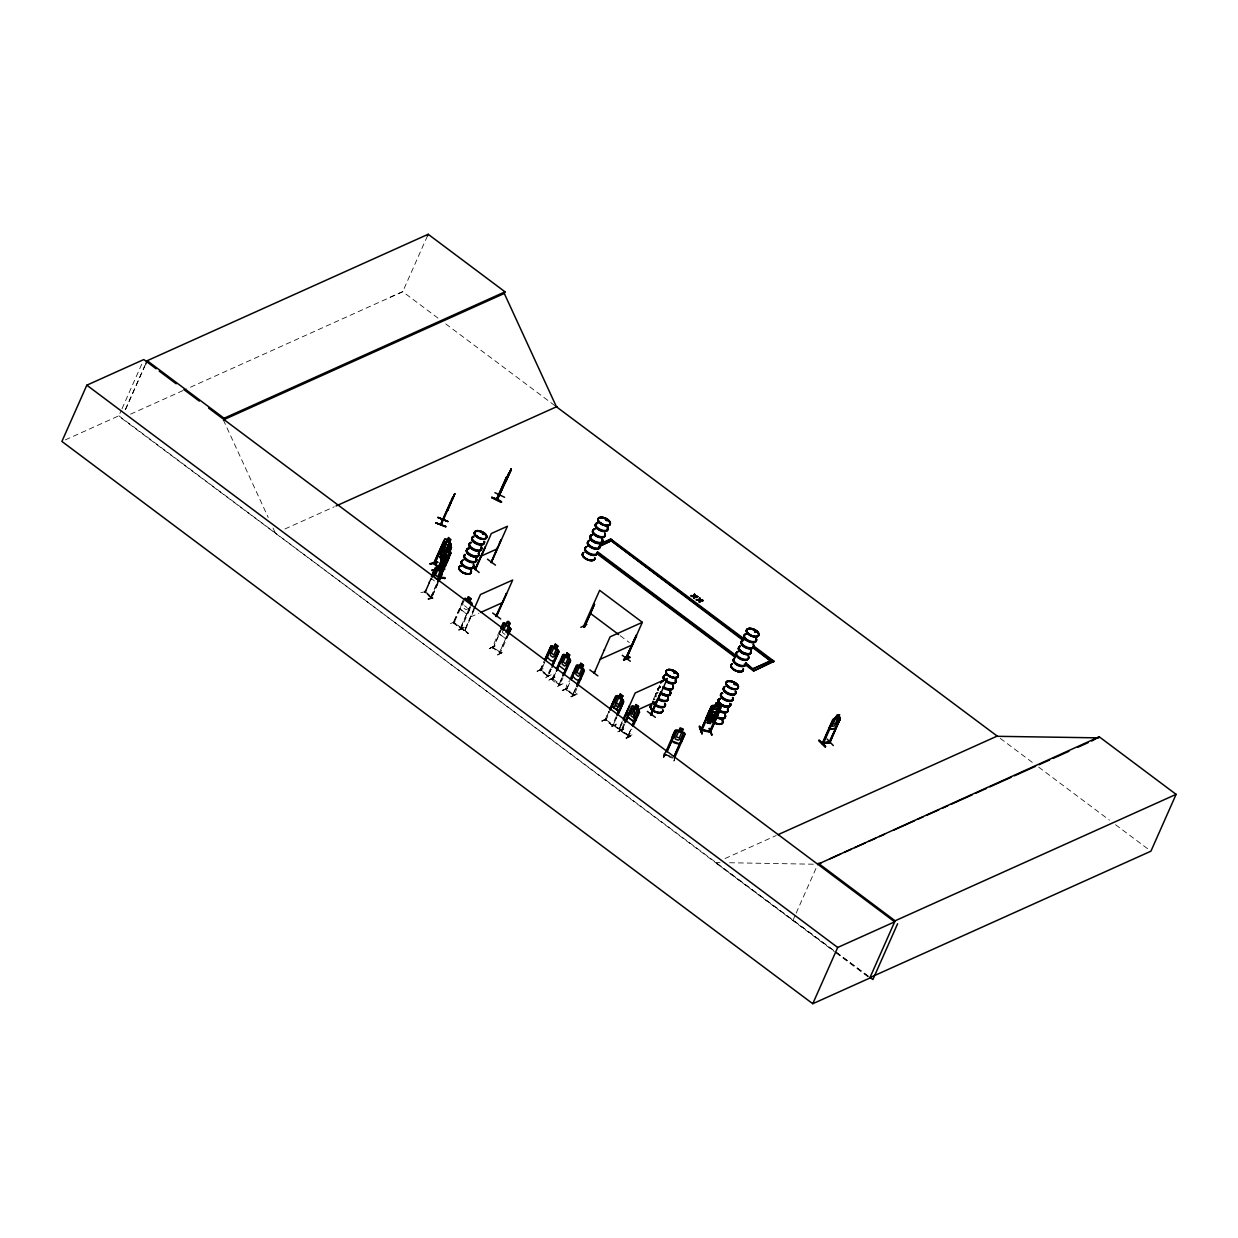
<?xml version="1.0" encoding="UTF-8"?>
<svg xmlns="http://www.w3.org/2000/svg" width="1238" height="1238" viewBox="0 0 1238 1238"><rect width="100%" height="100%" fill="white"/><g stroke="black" fill="none" stroke-linecap="round" stroke-linejoin="round"><path stroke-width="0.75" stroke-dasharray="5 3.75" d="M655.428 694.874L653.076 700.244M458.509 629.662L464.498 626.939M458.725 630.359L464.699 627.651M464.389 627.356L458.261 630.08M616.261 724.013C605.382 730.141 611.108 726.319 616.509 724.772M625.902 738.018L631.953 734.768M626.211 738.328L632.2 735.511L626.196 738.235M631.999 734.846L625.763 737.987M497.676 655.103C502.396 651.853 508.942 649.981 497.227 654.778M545.525 677.836L551.328 674.385M551.22 674.772L545.076 677.557M557.317 686.672L563.135 683.283M563.027 683.701L556.852 686.394M570.749 696.638L576.923 693.605M576.815 694.007L570.641 696.7M577.125 694.301L576.877 693.528M427.93 599.099L435.203 597.412M428.054 598.65L435.312 596.917M428.193 599.409L435.466 597.644M468.707 611.773L466.602 613.955L460.443 609.344L460.83 605.877M507.626 636.409L505.615 638.669L499.456 634.057L499.843 630.591L499.626 633.98M663.955 756.898L664.11 753.555M663.351 757.099L664.172 753.524M664.636 753.633L663.816 757.207M663.831 757.346L665.177 751.543M668.922 755.613L664.806 753.988L671.971 756.991M665.564 755.01L665.781 754.375M673.905 761.138L675.267 755.428M675.561 756.031L674.045 760.782M453.108 622.807L461.155 628.749L471.988 604.361M453.773 621.878L453.325 622.683L468.274 633.608L454.47 622.76C454.238 624.277 453.34 621.043 454.439 622.389M461.232 628.517L460.83 627.171M604.933 720.021L608.833 711.355M606.016 720.47L605.475 719.03M616.184 716.57L612.16 725.406L612.501 724.524M613.166 725.793L605.119 719.851M628.409 735.14L614.946 725.979L628.873 736.533L628.331 735.078M657.935 688.916L660.519 686.873A6.685 3.389 23.9 0 0 658.678 690.572M501.591 628.95L493.235 648.047C491.672 648.526 492.198 645.493 493.389 647.319M493.25 648.016L492.941 646.669L493.095 647.907M500.709 652.565C476.522 635.744 518.088 665.069 492.229 647.536L500.663 628.502M550.972 669.263L547.985 676.258L540.016 670.346L543.9 661.665M550.461 668.628L547.211 675.747L547.598 674.911M552.133 678.269L553.231 678.842L552.334 678.161L551.792 679.167L559.777 685.078L562.965 677.991M552.566 678.269C549.657 680.962 563.615 686.425 559.328 683.686M565.766 689.303L573.767 695.276L573.24 693.822M620.037 728.13C618.133 728.826 620.811 726.737 619.774 728.919L619.263 729.136M65.351 439.877L118.863 415.798L121.2 410.521M121.989 408.772L142.231 363.059M125.378 409.515L144.691 365.937M125.611 409.422L145.651 364.189M427.45 235.916L402.721 291.688L188.486 388.098M420.905 592.708L428.162 590.882M434.383 580.978L431.66 578.548L425.052 592.553L430.623 578.115M430.886 578.053L424.851 591.965L431.505 598.124L438.407 582.556M431.257 578.688L425.454 592.507M438.144 582.603L431.319 598.248L430.53 597.567L431.83 597.227M430.654 597.691L436.766 583.763M437.014 583.702L430.545 597.552M431.954 597.35L431.103 598.14L424.526 592.027M450.431 623.643L456.172 621.213M463.167 600.337L453.247 622.915L463.461 599.935M464.095 600.786L453.804 623.333M460.691 628.084L469.542 607.378M470.517 605.552L460.474 627.991M461.016 628.687L461.728 627.836M468.552 611.727L471.817 604.361M474.154 607.982L464.776 630.204M474.68 607.734L464.606 630.73M465.024 630.529L474.974 607.935M465.318 629.833L464.56 630.699M495.262 645.911L489.381 648.294M493.034 648.139L501.375 629.043M489.227 648.789L495.463 645.602L489.227 648.635M508.71 634.274L500.09 653.463L499.363 652.968L507.007 635.558M500.26 653.293L499.254 652.813L507.982 633.732M499.904 653.37L500.632 652.472M543.08 668.721L537.277 671.104M551.189 669.17L548.202 676.165L540.279 670.222L544.116 661.572M541.006 670.748L544.627 662.206M544.844 662.113L540.743 670.857M537.075 671.569L543.312 668.381L536.627 671.244M547.784 676.149L548.527 675.252L547.304 675.499M551.9 679.229L554.361 673.859M555.645 672.76L552.519 679.708L553.015 678.935M552.86 679.662L555.847 672.667M555.104 677.201L548.403 680.064L555.057 677.186M562.037 677.542L558.988 684.568L562.238 677.449M559.638 685.001L560.35 684.165M562.191 690.386L568.876 687.523L562.795 690.231M566.246 688.56C566.339 691.083 564.946 685.016 569.681 680.714M569.635 682.989L566.308 690.03L566.725 689.179M566.246 689.953L569.418 683.082M575.809 687.864L572.761 694.889L576.026 687.771M576.753 688.313C573.271 698.665 575.283 695.013 566.911 689.396M602.008 721.104L608.214 718.04L602.024 721.274M609.034 711.246L605.212 719.866M605.722 720.547L605.413 719.263M605.8 720.609L609.761 711.788M612.052 725.251L613.089 725.004M616.911 717.096L612.81 725.87L616.694 717.204M622.203 721.445L618.814 728.95L619.681 728.95M623.859 728.764L617.917 731.534M619.774 727.867L619.371 728.671M622.002 722.853L619.093 729.167L622.281 723.069M623.967 723.735L620.718 730.838L621.105 730.002M620.826 730.59L621.414 729.863L621.77 730.76M621.507 731.349L624.494 724.369M624.695 724.261L621.368 731.287M631.117 729.043L627.867 736.146L631.674 727.402M628.564 735.171L627.867 736.146M628.517 736.595L628.811 735.728L615.131 725.607L614.605 726.226L628.595 736.656L631.844 729.584M659.746 685.202L655.815 694.023L656.217 693.28M665.936 754.19L665.317 755.149M792.877 920.53L795.4 914.836M796.173 913.087L817.807 864.279M655.444 694.503L655.877 693.667M658.368 688.08L660.411 687.121M460.211 627.573L468.258 633.547M468.428 633.191L454.377 622.621M425.439 591.702L424.789 591.068L425.702 591.578M466.602 613.955L468.614 611.696M464.173 630.482L464.962 629.91M548.821 680.266L554.454 677.341M623.673 729.136L617.716 731.859M468.289 608.508L465.999 609.73L463.538 607.904L463.213 604.701M601.575 720.934L608.198 718.025M606.264 719.928L613.444 724.942L612.315 724.663M617.638 731.875L623.921 728.795M130.532 414.173L186.721 388.887M121.525 418.227L834.582 951.14L715.564 862.809M284.941 528.966L334.306 506.76M460.443 609.344L466.695 613.924M470.517 617.019L478.982 613.212M499.456 634.057L505.677 638.638M540.697 669.418L541.455 670.006L540.65 669.356M541.346 670.253L548.357 675.437M547.366 675.004L548.48 675.252M553.123 679.074L560.133 684.258M559.143 683.825L560.257 684.072M562.64 690.711L568.582 687.864M572.915 694.147L574.045 694.394M571.089 696.979L577.109 694.239M725.035 858.538L776.164 835.542M390.403 297.105L402.721 291.688L439.614 319.327M425.826 591.687L430.979 596.871M664.605 754.607L673.302 757.981C669.99 758.569 663.057 752.921 664.62 754.871M716.229 862.515L720.052 862.577M729.646 862.747L815.888 864.248M612.825 725.839L605.042 720.083M424.68 591.841L425.129 591.037M431.567 597.35L425.702 591.95M565.859 689.318L566.989 689.071M573.349 695.292L565.689 689.535M836.3 952.223L868.627 976.364M1000.273 738.374L1032.554 762.562M1038.697 767.158L1109.418 820.113M1115.562 824.709L1147.843 848.897M445.773 323.923L554.903 405.662M620.161 635.667L629.306 642.522M505.011 634.444L502.551 632.618L502.226 629.415M464.529 605.692L466.974 607.518M836.13 952.301L868.411 976.473M118.863 415.798L834.381 951.62M835.913 952.765L868.194 976.937M223.335 419.899L268.244 517.546M273.056 528.007L275.47 533.238M655.444 695.632L655.413 694.642M657.951 689.906L658.059 688.622L657.982 689.876M658.183 689.736A6.639 3.358 23.9 0 1 660.519 687.136A6.639 3.358 23.9 0 0 658.167 689.783A6.654 3.374 23.9 0 1 660.504 687.167M656.279 696.019A6.654 3.374 23.9 0 1 658.183 692.382M655.815 697.056A6.654 3.374 23.9 0 1 656.589 693.729M655.892 696.7A6.763 3.42 23.9 0 1 655.846 693.884M656.666 693.311A6.763 3.42 23.9 0 1 657.827 692.986M653.912 699.516A6.763 3.42 23.9 0 1 655.072 699.207M656.032 696.375A6.763 3.42 23.9 0 1 657.966 692.676M658.028 689.984A6.685 3.389 23.9 0 1 660.38 687.384M653.246 699.764A6.763 3.42 23.9 0 1 654.051 699.191M653.478 699.455A6.67 3.374 23.9 0 1 654.283 698.882M660.674 686.781A6.654 3.374 23.9 0 0 658.755 690.417A6.639 3.358 23.9 0 1 660.69 686.781M660.256 687.709A6.654 3.374 23.9 0 0 657.92 690.293A6.639 3.358 23.9 0 1 660.256 687.724"/><path stroke-width="1.5" d="M629.941 657.424L623.921 660.102M707.966 716.523L708.074 713.521L707.966 716.523L715.425 717.715L717.638 715.115M718.489 712.779L718.705 709.776L711.246 708.6L709.065 711.262M442.105 561.17C436.055 547.8 445.138 568.846 445.448 565.967L448.744 558.524M450.756 553.309L448.326 546.716L447.506 546.933L448.435 546.732M450.911 553.355L450.059 550.245L451.468 547.475L448.017 557.409L446.485 558.57L445.463 556.574L445.897 553.293L448.187 548.125C450.338 549.084 449.905 542.105 451.468 547.475M444.194 550.755L446.547 549.579M833.298 745.555L827.139 739.101M440.79 570.13L444.597 569.372M444.457 568.691L440.635 569.294M612.64 703.138L612.253 706.589L618.474 711.185L620.578 709.003L618.443 711.045L612.361 706.542M612.423 706.511L612.733 703.184M553.463 661.448C558.323 655.351 553.34 666.384 547.304 656.836L547.691 653.37M547.784 653.432L547.304 656.836M567.267 668.009L565.24 670.269L559.081 665.657L559.468 662.206M579.028 680.591C583.887 674.493 578.904 685.527 572.854 675.979L573.24 672.528M628.3 713.8L627.929 717.251L634.119 721.862L636.162 719.711M440.79 524.324L450.833 501.792M441.471 524.045L441.022 524.897L442.6 519.805M440.233 567.871L440.914 568.923L440.094 567.994M829.228 729.461L835.108 728.362L837.136 725.561L835.139 728.439L829.228 729.461L829.615 726.752M441.517 546.546L440.945 550.028L444.813 553.726M694.487 594.085L694.209 595.803L691.098 595.989L693.992 596.267L694.487 594.085L694.688 596.376L697.83 596.577L694.889 595.911L694.673 596.762L697.613 597.041M699.687 597.969L699.191 600.167L696.298 599.873L699.393 599.687L699.687 597.969L699.872 600.275L703.014 600.461L699.872 600.275M492.647 612.98L500.709 618.954M622.265 655.289L630.312 661.231M647.35 711.417L655.397 717.359M691.299 595.524L694.193 596.19L694.379 598.449L694.889 596.298L697.83 596.577M696.499 599.409L699.393 600.074L699.578 602.333L700.074 600.182L703.014 600.461M699.578 602.333L700.074 600.182M496.469 499.533L499.316 495.138M497.212 499.007L497.521 498.635M499.177 495.556L511.294 468.862L509.731 472.018C515.457 462.114 498.759 495.726 504.361 483.037M499.904 494.906L499.812 495.262M693.744 597.969L694.193 596.19M510.582 471.198L508.385 474.216M444.906 578.471L439.227 577.867M675.391 732.648L674.54 732.122L675.391 732.648L666.957 751.698M681.983 731.983L683.376 729.105L680.111 727.836L678.95 730.807L676.923 731.039L674.633 736.208L675.283 739.055L678.331 740.216L680.931 738.637L683.221 733.469L682.153 731.875M681.674 741.593L679.414 743.837L671.909 740.881M683.345 735.712L684.243 736.053L683.345 735.712L674.137 756.48M450.601 547.273L449.595 546.654L450.415 547.444M447.63 560.783L445.959 562.872L443.436 557.812L444.21 554.376M448.636 558.524L449.58 555.042M594.317 604.546L584.615 626.923L583.531 626.474L584.336 627.093L594.519 604.454L593.59 604.005L594.519 604.454M584.707 626.227L584.166 625.53L584.553 626.923M625.933 657.873L626.211 657.44M487.478 559.189L495.494 565.162M496.423 499.502L506.45 477.11M505.878 480.019L505.398 481.474L507.797 477.125M496.732 616.168L496.268 616.478M651.033 714.419L651.42 714.62M494.921 492.693L504.593 497.274M510.35 470.672L511.294 468.862L499.146 495.602M435.838 522.978L445.943 526.552L435.853 522.947M437.973 517.561L447.955 521.477L438.035 517.391M442.693 519.728L440.651 524.664M448.496 508.029L447.552 510.396L450.524 503.185M452.768 497.908L452.195 499.873M449.858 504.887L449.023 506.853M450.23 504.206L450.849 502.674M454.067 495.277L454.826 493.668L451.762 500.678M447.862 521.631L438.02 517.438M435.931 522.761L445.788 526.908M449.998 504.671L451.174 501.839M156.127 368.785L143.794 359.546L86.83 385.188L61.9 441.44L812.762 1003.724L869.741 978.097L895.12 920.793L1176.1 794.363L1099.236 736.796L817.807 864.279L821.32 862.7M145.651 364.189L147.198 360.707L428.178 234.276L505.027 291.828L504.299 293.468L223.335 419.899L224.063 418.258L505.027 291.828M427.45 235.916L428.178 234.276M452.613 497.305L442.43 520.239M454.826 493.668L441.285 524.448M447.552 510.396L452.52 499.038M452.938 498.125L454.176 495.324M430.081 564.033L437.881 562.176L430.282 563.569M444.643 541.47L434.414 564.064L444.643 541.47L443.777 540.929L433.795 563.507L438.283 567.824M434.29 563.955L434.105 562.547L434.832 563.259M444.86 539.211L439.32 551.73L440.945 554.794L440.388 552.798L442.678 547.629L444.736 546.469L447.011 541.331L449.007 543.296L437.587 569.465M434.739 564.033L434.553 562.625M431.397 576.382L434.724 569.403L432.279 576.893M439.707 557.564L441.053 554.779M431.644 576.32L435.466 567.623L438.159 568.737M439.908 557.533L441.13 554.763M432.016 576.954L435.343 569.975M437.262 569.434L446.794 548.697L438.206 568.892L436.658 568.768L434.368 573.937L434.523 577.202L436.627 579.152L438.747 577.976L441.038 572.807L440.31 570.842L441.656 568.056L439.397 565.967M448.558 547.8L450.57 539.613M449.425 542.368L450.756 539.582L448.527 537.478L443.653 545.432L443.746 548.713L441.455 553.85L443.467 555.816M438.128 568.907L447.63 547.057M440.403 567.422L442.693 562.222M442.956 562.176L440.573 569.728L443.56 562.764M450.369 545.339L449.038 548.264L448.311 546.84M440.109 569.666C450.369 566.633 438.794 572.621 440.016 568.397M440.295 569.789L444.055 561.077M449.765 548.372L451.003 543.792L446.005 538.87L444.721 539.118L433.749 563.367M449.843 548.434L450.849 543.869M443.916 564.652L442.678 567.577L441.579 565.441M441.022 573.488L449.456 554.438L450.09 555.073L449.456 554.438M437.525 582.03L449.781 554.485M437.772 581.984L449.75 555.026M440.171 577.512L450.864 553.324M444.427 568.613L444.581 569.434M496.763 499.193L506.729 476.692M509.406 472.637L496.778 499.812L499.734 495.185M499.394 495.138L509.592 472.699M491.672 497.614C499.997 498.512 509.097 507.348 491.703 497.568M475.036 569.465L485.281 546.84L474.974 569.434M465.503 599.532L467.221 599.594L468.397 596.67L471.028 598.635L469.744 601.436L470.579 603.339M479.168 572.513L472.668 567.112M467.221 599.594L468.444 596.824M469.604 601.451L471.028 598.635M499.363 543.173L501.111 539.722L491.161 562.594L497.877 546.515M491.269 562.594L507.441 526.258L491.347 533.501L475.423 569.712M474.355 608.369L480.483 594.519L512.687 580.034L496.639 616.261M505.816 593.745L506.636 593.698L495.865 616.184M496.067 616.478L497.011 615.441M496.129 616.447L506.357 593.497M500.663 628.502L503.123 623.163L504.485 622.884C507.348 627.186 506.605 617.267 510.041 623.348L508.741 626.149L509.592 628.053L507.301 633.222M501.375 629.043L503.123 625.484L502.396 624.942M501.591 628.95L503.123 625.484M502.226 629.415L504.516 624.246L506.234 624.308M503.541 630.405L505.831 625.236L508.276 627.062L505.986 632.231M506.172 624.339L507.456 621.538M508.617 626.18L510.041 623.348M507.766 633.825L509.514 630.281L507.982 633.732M508.307 635.032L511 629.074L504.485 622.884M544.674 659.931L550.972 645.942L552.334 645.663L558.446 650.244L558.787 651.884L551.947 667.437M544.875 659.839L551.049 646.05M545.401 660.473C547.088 659.405 550.585 645.725 550.771 648.372M545.602 660.38L550.972 648.263M554.02 647.118L555.258 644.162L557.889 646.128L556.466 648.96L557.44 650.832L555.15 656.001L552.86 657.223L550.399 655.397L550.074 652.194L552.365 647.025L554.036 646.932M551.792 665.27L557.363 653.06L558.09 653.602L557.363 653.06M552.504 665.812L558.849 651.853M600.492 544.287L610.86 539.056L743.218 638.174M556.45 668.768L562.764 654.763L564.126 654.484L562.764 654.763M556.404 671.027L562.748 657.099L561.82 656.651L562.547 657.192M556.62 670.934L562.748 657.099M565.812 655.753L567.05 652.983L569.666 654.948L568.381 657.749L569.217 659.653L566.927 664.821L564.636 666.044L562.191 664.218L561.851 661.015L564.141 655.846L565.859 655.908L567.097 653.138M580.839 627.295L586.843 624.556M569.542 654.979L568.443 657.718M584.197 627.016L583.903 625.623L583.531 626.443L599.656 590.34L642.321 622.296L626.289 658.601M562.795 675.824L568.938 661.974L569.867 662.423L568.938 661.974M563.011 675.731L569.14 661.881M564.296 674.633L570.625 660.674L570.238 659.065L564.048 654.515M570.238 679.089L576.475 665.116L577.898 664.806L584.011 669.387L584.351 671.027L577.31 686.688M570.95 679.616C572.652 678.548 576.15 664.868 576.32 667.514M571.167 679.523L576.537 667.406M579.601 666.075L580.823 663.305L583.454 665.27L582.231 668.04M579.585 666.261L580.87 663.46M577.341 684.413C576.722 681.596 585.187 671.63 582.711 672.296M576.784 686.038L582.928 672.203M589.83 669.882L597.861 675.855M642.305 622.343L610.102 636.827L594.395 672.513M594.008 673.023L594.751 671.692M623.937 660.194C622.374 659.235 630.173 654.917 629.925 657.44M635.233 637.462L625.67 658.786L635.961 635.806M625.67 658.786L636.471 635.868L635.744 635.342M636.471 635.868L626.567 658.353M609.591 709.622L615.178 697.412L615.905 697.953L610.319 710.163M609.808 709.529L615.936 695.694L619.093 696.746M618.985 696.87L620.238 693.914L622.884 695.864L621.584 698.665L622.435 700.569L620.145 705.737L617.839 706.96L615.379 705.134L615.038 701.946L617.329 696.777L619.015 696.685M614.156 707.904L620.284 694.069M616.617 709.73L622.884 695.864M616.741 714.93L622.312 702.72L623.039 703.261L617.468 715.471M617.669 715.378L623.859 701.575L621.569 698.572M623.673 718.102L629.384 706.186L623.751 719.727M623.209 719.974L635.187 692.971L667.39 678.47L651.374 714.682M624.741 722.002L631.643 706.341M626.026 720.903C627.728 719.82 631.21 706.155 631.395 708.786M625.469 722.543L631.597 708.693M634.676 707.347L635.899 704.577L638.529 706.542L637.245 709.343L638.096 711.246L635.806 716.4L633.5 717.638L631.04 715.812L630.699 712.624L632.989 707.455L634.723 707.502L635.945 704.731M638.406 706.573L637.307 709.312M632.448 725.669C631.829 722.868 640.278 712.902 637.818 713.552M632.649 725.576L638.019 713.459M633.175 726.211L639.504 712.252L639.102 710.643L632.897 706.109L631.597 706.372M691.098 595.989L691.918 595.973M695.137 594.565L694.286 594.549M694.379 598.449L693.945 597.505M696.298 599.873L697.102 599.873M699.393 599.687L696.901 600.337M700.337 598.449L699.485 598.434M698.944 601.854L699.779 601.869M650.476 714.713L657.564 698.851M659.034 695.524L661.34 692.15L660.519 692.181M651.188 714.125L650.755 714.914L661.046 691.934M665.332 752.89L675.283 730.405M667.003 751.512L675.437 732.463M674.184 756.294L683.376 735.527M681.581 741.531L684.862 734.103M675.035 756.836L684.985 734.119L684.382 732.726L676.784 729.801L675.174 730.389C671.321 737.724 668.489 743.001 679.445 743.961L681.689 741.531M699.64 726.799C707.053 748.742 694.193 710.658 702.008 733.53M701.76 730.528L700.77 730.575L711.448 706.155L712.918 705.289L720.315 706.48L720.918 707.703L710.272 732.153L709.281 731.735L709.838 730.915M701.729 730.745L711.618 708.012L710.751 707.873L700.909 730.621M711.618 708.012L700.847 730.327M708.662 720.098L707.486 718.938L709.776 713.769L712.345 711.804L714.636 706.65L717.591 707.13L713.63 719.912L711.633 720.578L710.473 723.456L707.3 722.946L708.523 720.176M716.198 702.859L714.976 705.629L713.042 706.403L710.751 711.571L711.355 714.032L709.08 719.185L712.036 719.649L714.326 714.481L716.895 712.546L719.185 707.378L718.009 706.202L719.371 703.37L716.198 702.859L715.069 705.799L711.37 706.093L705.753 718.613L706.356 719.835L713.753 721.011L715.301 720.207M707.44 722.868L708.647 720.036M719.402 703.432L718.148 706.124M709.42 731.983L719.355 709.25L720.237 709.389L710.457 732.122M720.764 707.641L715.224 720.16L713.722 720.841M711.958 734.784L709.312 728.346L711.958 734.768M744.332 664.063L753.571 670.996L774.013 661.231L753.988 646.236M753.571 670.996L774.013 661.231M819.045 740.401L825.483 746.885M832.447 721.321L822.45 743.868L832.911 720.98M822.62 743.883L823.378 742.645M823.162 743.729L834.133 719.154L837.105 715.316L839.565 714.806L838.265 717.514M831.843 724.323L832.122 726.319L834.474 725.917L836.702 723.487L839.503 714.744L836.981 715.177L835.805 718.025L834.195 718.38M828.98 742.444L839.72 719.804L830.033 742.583L828.98 742.444L830.342 741.732M840.323 718.179L839.983 717.22L832.818 719.355L822.171 743.62L829.754 742.305L840.354 718.071L829.398 742.676M812.762 1003.724L837.693 947.472L894.656 921.846L223.985 419.605M897.596 923.765L872.883 979.537L870.175 977.525M1091.746 741.02L1099.236 736.796M1176.1 794.363L1150.922 851.187L869.943 977.618M449.905 505.042L448.976 506.466M710.798 731.333L709.776 731.163M508.4 474.154L507.549 475.562M477.11 536.379L477.806 536.688M482.309 533.593L483.454 533.377L482.418 533.671M483.857 534.212L483.749 533.532M484.166 534.46L483.13 533.377M600.476 523.179L600.678 522.746M600.492 523.365L601.266 523.535M600.322 523.179L600.987 523.38M605.815 520.3L606.806 519.836M607.131 520.006C606.759 521.91 606.635 519.743 607.378 520.192M668.381 675.515L669.139 675.809M674.54 673.039L674.958 672.188L673.874 672.714M675.314 673.085L675.344 672.605M675.437 672.544L675.53 673.364M749.098 634.227L749.872 634.49L748.913 634.057M749.609 634.475L749.207 634.398M755.397 631.349L755.52 631.055M755.195 631.055L756 631.674L754.855 631.241M756.201 632.014L755.443 631.132M756.124 631.535L754.963 632.061M728.903 686.347L729.399 687.044M728.532 686.982L729.306 686.641L728.362 686.796M734.382 683.577L735.032 684.289M733.917 683.67L735.712 684.212L734.335 684.227M735.418 684.784L735.016 684.243M508.168 474.85L509.081 473.179M506.373 479.261L507.301 477.868M445.324 552.117L446.98 550.043L445.355 552.21M818.628 740.556L825.096 747.009M819.185 740.076L825.7 746.483M717.498 715.022L715.425 717.715M444.488 542.306L442.585 544.364L444.488 542.167L449.533 547.119M431.907 570.47L435.714 570.857M634.181 721.816L634.305 707.037L632.958 706.078M634.088 721.723L636.069 719.634M594.178 671.909L594.534 672.188M626.614 657.749L625.84 657.084M700.677 730.358L710.38 732.169M430.05 563.894L437.648 562.516M712.252 715.518L716.137 713.305L712.577 716.245C715.285 720.207 711.03 721.166 711.602 716.787L707.873 718.907L711.246 716.059C708.415 711.602 713.026 711.293 712.33 715.533M476.8 536.611L477.543 536.224M482.897 534.367L483.934 533.733M668.303 675.174L668.876 675.793M617.236 695.447L623.457 699.965M604.577 650.244L603.757 650.29M623.488 659.854L629.585 657.038L623.72 659.405M615.905 697.953L614.961 697.505M629.662 706.387L628.842 706.434M635.899 704.577L638.529 706.542M639.04 710.674L639.504 712.252M336.071 505.971L557.1 406.513M481.365 556.001L497.475 548.744M464.049 598.48L467.175 599.44M465.411 598.186L471.508 602.798L471.988 604.361M600.801 543.575L610.86 539.056M471.523 602.767L469.806 601.405M599.006 546.252L612.423 540.217L598.681 546.964M480.684 612.439L502.721 602.535M503.061 623.194L504.485 622.993M508.741 626.149L510.938 629.105M510.025 630.916L509.298 630.374M555.258 644.162L557.889 646.128M569.604 654.979L566.973 653.014M580.823 663.305L583.454 665.27L582.03 668.102L583.005 669.975L580.715 675.143L578.409 676.366L575.964 674.54L575.639 671.336L577.929 666.168L579.647 666.23M600.121 659.328L632.339 644.843M625.221 715.471L630.297 713.181M637.075 710.132L657.424 700.971M996.435 736.301L1098.771 737.863M777.928 834.737L997.194 736.084L556.45 406.807L504.299 293.468M830.094 858.754L840.633 854.019M844.146 852.44L851.171 849.268M854.684 847.69L865.207 842.954M868.72 841.376L875.746 838.203M879.259 836.625L884.536 834.257M893.31 830.311L914.387 820.825M917.9 819.246L923.161 816.879M926.674 815.3L938.977 809.76M942.489 808.182L947.751 805.814M951.264 804.236L972.341 794.75M975.854 793.171L986.392 788.436M989.889 786.842L1010.966 777.371M1014.479 775.793L1035.556 766.307M1039.069 764.728L1049.607 759.977M1053.12 758.399L1068.92 751.296M1077.694 747.334L1088.233 742.599M823.487 742.939L822.527 742.738L829.46 742.073M829.924 742.583L822.589 743.852M607.27 520.641L606.233 519.991L607.162 520.068M444.55 566.06L445.432 565.859M674.679 673.116L675.7 672.899M440.434 570.811L442.26 573.89L438.964 581.318L441.966 572.235M435.451 567.747L436.689 567.499M699.315 727.186L702.023 733.67M838.219 717.684L839.983 717.39M839.937 720.036L839.024 719.928M829.243 741.856L822.759 743.017M469.821 554.578L468.97 554.315M674.478 672.683L675.314 672.822M734.444 683.624L735.264 683.871M444.55 556.883L439.552 553.293M691.702 596.453L693.992 596.654M699.872 600.647L702.813 600.941M442.693 562.671L444.922 555.491L448.729 549.192L449.765 551.189L447.057 559.607L444.767 564.776L443.808 564.636M435.884 570.548L431.753 570.207L435.528 570.625M439.242 577.047L444.922 577.682L444.891 578.486M439.119 577.434L444.782 578.161L439.041 577.512M718.04 706.279L720.253 706.635M710.844 708.09L711.711 708.229M720.315 709.606L719.355 709.25M718.613 709.931L711.246 708.6M711.37 714.017L714.326 714.512M708.059 716.369L715.363 717.545M707.269 722.884L710.473 723.456M702.023 729.693C696.437 728.965 722.59 733.763 702.116 729.708M709.823 730.869L710.72 731.085L709.606 732.045L709.653 730.915M438.561 567.778L434.12 563.398M483.424 534.429L482.712 533.532M755.49 632.107L754.561 631.751M734.954 684.753L733.964 683.856M674.896 673.379L673.967 672.621M507.332 478.549L505.785 481.814M444.303 550.616L443.575 546.546L443.529 551.22L440.774 553.061L443.668 552.256L443.838 556.141M709.266 728.78L711.695 735.217M618.644 697.752L621.12 699.578M616.354 702.921L618.83 704.747M651.73 713.862L650.848 713.893M610.551 539.753L742.908 638.87M753.679 646.932L773.704 661.928M743.589 639.845L611.247 540.743L743.28 640.557M752.828 646.762L770.98 661.293L752.503 647.474M598.078 552.194L736.579 655.923M745.818 662.825L753.199 669.294L745.508 663.537M597.768 552.906L734.722 655.475M596.902 552.736L735.403 656.45M746.174 664.512L753.896 670.284M596.592 553.432L735.093 657.146M589.675 612.841L618.644 634.521M628.006 717.204L634.196 721.816M147.198 360.707L224.063 418.258M818.272 863.226L895.12 920.793M466.819 600.523L469.264 602.349M159.222 371.106L176.183 383.795M183.889 389.583L199.318 401.127M208.572 408.06L222.453 418.444M86.83 385.188L837.693 947.472M674.401 672.946L674.168 672.652M439.351 566.137L441.455 568.087M440.96 568.18L439.598 566.927L440.542 569.109M436.612 567.515L441.889 572.296M444.411 542.321L449.363 547.165M438.809 567.19L434.724 563.491L438.546 567.236M446.887 550.028L449.518 555.088M446.872 550.167L449.409 555.073M558.307 650.337L558.678 651.853M471.446 602.829L471.817 604.361M444.427 552.071L444.442 554.872M480.917 547.567A6.67 3.374 23.9 0 1 474.386 550.492A6.67 3.374 23.9 0 1 470.161 543.42M481.149 547.211A6.763 3.42 23.9 0 1 475.377 550.477A6.763 3.42 23.9 0 1 469.434 543.59M470.254 543.018A6.763 3.42 23.9 0 1 471.415 542.693M478.719 552.566A6.685 3.389 23.9 0 1 475.887 556.264A6.685 3.389 23.9 0 1 467.685 552.473A6.685 3.389 23.9 0 1 469.094 548.094M478.75 552.396A6.639 3.358 23.9 0 1 472.251 555.32A6.639 3.358 23.9 0 1 468.041 548.279M484.352 542.058A6.763 3.42 23.9 0 1 476.475 543.637A6.763 3.42 23.9 0 1 473.009 536.797M481.381 546.531A6.67 3.374 23.9 0 1 474.85 549.455A6.67 3.374 23.9 0 1 470.626 542.383M483.671 541.362A6.67 3.374 23.9 0 1 480.839 545.06A6.67 3.374 23.9 0 1 472.668 541.269A6.67 3.374 23.9 0 1 474.061 536.905M481.303 546.886A6.763 3.42 23.9 0 1 475.516 550.152A6.763 3.42 23.9 0 1 469.589 543.265M470.394 542.693A6.763 3.42 23.9 0 1 471.554 542.383M484.491 541.733A6.763 3.42 23.9 0 1 476.615 543.312A6.763 3.42 23.9 0 1 473.148 536.487M484.569 541.362A6.67 3.374 23.9 0 1 476.8 542.909A6.67 3.374 23.9 0 1 473.38 536.178M473.504 566.308A6.67 3.374 23.9 0 1 465.751 567.855A6.67 3.374 23.9 0 1 462.331 561.124M473.318 564.899A6.763 3.42 23.9 0 1 466.695 567.886A6.763 3.42 23.9 0 1 462.408 560.706M476.073 558.694A6.763 3.42 23.9 0 1 469.45 561.665A6.763 3.42 23.9 0 1 465.163 554.5M473.535 564.219A6.67 3.374 23.9 0 1 470.703 567.917A6.67 3.374 23.9 0 1 462.532 564.126A6.67 3.374 23.9 0 1 463.925 559.762M475.825 559.05A6.67 3.374 23.9 0 1 469.295 561.99A6.67 3.374 23.9 0 1 465.07 554.918M473.458 564.59A6.763 3.42 23.9 0 1 466.834 567.561A6.763 3.42 23.9 0 1 462.563 560.381M476.212 558.369A6.763 3.42 23.9 0 1 470.425 561.634A6.763 3.42 23.9 0 1 464.498 554.748M476.29 558.013A6.67 3.374 23.9 0 1 470.579 561.232A6.67 3.374 23.9 0 1 464.73 554.438M672.838 687.415A6.654 3.374 23.9 0 1 669.82 690.061A6.654 3.374 23.9 0 1 662.903 687.663M660.875 682.803A6.654 3.374 23.9 0 1 661.68 682.246M672.652 686.022A6.763 3.42 23.9 0 1 670.717 689.721A6.763 3.42 23.9 0 1 662.995 687.338M661.757 681.829A6.763 3.42 23.9 0 0 660.937 682.401A6.67 3.374 23.9 0 1 663.274 680.885M670.098 691.593A6.654 3.374 23.9 0 1 668.18 695.23A6.654 3.374 23.9 0 1 660.581 692.878A6.639 3.358 23.9 0 0 667.483 695.307A6.654 3.374 23.9 0 0 670.516 692.646A6.639 3.358 23.9 0 1 667.514 695.261A6.654 3.374 23.9 0 1 660.581 692.893A6.639 3.358 23.9 0 0 667.514 695.261A6.639 3.358 23.9 0 0 670.501 692.661M675.406 679.817A6.763 3.42 23.9 0 1 673.472 683.515A6.763 3.42 23.9 0 1 665.75 681.117M664.574 680.08A6.763 3.42 23.9 0 1 664.512 675.608M672.868 685.326A6.67 3.374 23.9 0 1 670.965 688.978A6.67 3.374 23.9 0 1 663.351 686.626M675.159 680.173A6.67 3.374 23.9 0 1 673.255 683.809A6.67 3.374 23.9 0 1 665.642 681.457M664.481 680.436A6.67 3.374 23.9 0 1 664.419 676.025M672.791 685.697A6.763 3.42 23.9 0 1 670.857 689.396A6.763 3.42 23.9 0 1 663.135 687.013M660.659 682.865A6.763 3.42 23.9 0 1 663.057 681.194M675.546 679.492A6.763 3.42 23.9 0 1 673.611 683.19A6.763 3.42 23.9 0 1 665.889 680.807M664.713 679.77A6.763 3.42 23.9 0 1 663.831 675.871M664.651 675.298A6.763 3.42 23.9 0 1 665.812 674.973M675.608 679.12A6.654 3.374 23.9 0 1 669.108 682.061A6.654 3.374 23.9 0 1 664.883 674.989M664.558 704.066A6.654 3.374 23.9 0 1 660.473 707.656A6.654 3.374 23.9 0 1 652.627 702.225M664.806 703.71A6.763 3.42 23.9 0 1 661.448 707.455A6.763 3.42 23.9 0 1 653.138 702.905M651.683 704.778A6.654 3.374 23.9 0 0 655.103 711.51A6.654 3.374 23.9 0 0 662.841 709.962A6.639 3.358 23.9 0 1 655.103 711.494A6.639 3.358 23.9 0 1 651.699 704.793A6.685 3.389 23.9 0 0 655.041 711.649A6.685 3.389 23.9 0 0 662.81 710.101M670.454 692.862A6.685 3.389 23.9 0 1 667.421 695.524A6.685 3.389 23.9 0 1 660.473 693.11M668.009 698.557A6.763 3.42 23.9 0 1 664.945 701.265A6.763 3.42 23.9 0 1 657.904 698.82M665.471 704.066A6.67 3.374 23.9 0 1 660.148 706.465A6.67 3.374 23.9 0 1 653.076 701.188M667.762 698.897A6.67 3.374 23.9 0 1 664.729 701.559A6.67 3.374 23.9 0 1 657.796 699.161M664.961 703.401A6.763 3.42 23.9 0 1 661.587 707.13A6.763 3.42 23.9 0 1 653.277 702.58M667.7 697.18A6.763 3.42 23.9 0 1 665.765 700.878A6.763 3.42 23.9 0 1 658.043 698.495M667.777 696.824A6.654 3.374 23.9 0 1 665.858 700.46A6.654 3.374 23.9 0 1 658.276 698.108M732.463 697.752A6.654 3.374 23.9 0 1 729.631 701.451A6.654 3.374 23.9 0 1 721.475 697.659A6.654 3.374 23.9 0 1 722.868 693.311M732.71 697.396A6.763 3.42 23.9 0 1 726.087 700.368A6.763 3.42 23.9 0 1 721.816 693.203M719.417 698.851A6.654 3.374 23.9 0 0 722.822 705.567A6.67 3.374 23.9 0 0 730.575 704.066A6.654 3.374 23.9 0 1 722.822 705.567A6.67 3.374 23.9 0 1 719.386 698.882A6.639 3.358 23.9 0 0 722.837 705.536A6.639 3.358 23.9 0 0 730.575 703.989M735.465 691.191A6.763 3.42 23.9 0 1 728.842 694.162A6.763 3.42 23.9 0 1 724.555 686.997M733.36 697.752A6.67 3.374 23.9 0 1 725.607 699.3A6.67 3.374 23.9 0 1 722.187 692.568M735.217 691.547A6.67 3.374 23.9 0 1 728.702 694.487A6.67 3.374 23.9 0 1 724.462 687.399M733.298 698.139A6.763 3.42 23.9 0 1 725.422 699.702A6.763 3.42 23.9 0 1 721.955 692.878M736.037 691.934A6.763 3.42 23.9 0 1 728.176 693.497A6.763 3.42 23.9 0 1 724.71 686.672M736.099 691.547A6.654 3.374 23.9 0 1 728.362 693.094A6.654 3.374 23.9 0 1 724.942 686.378M725.05 716.493A6.654 3.374 23.9 0 1 716.523 717.638M724.864 715.084A6.763 3.42 23.9 0 1 723.549 718.659A6.763 3.42 23.9 0 1 716.647 717.328M722.311 720.655A6.654 3.374 23.9 0 1 718.999 724.338A6.654 3.374 23.9 0 1 710.813 719.851A6.639 3.358 23.9 0 0 718.999 724.307A6.639 3.358 23.9 0 0 722.296 720.64M710.968 719.495A6.654 3.374 23.9 0 0 719.154 723.967A6.654 3.374 23.9 0 0 722.466 720.299A6.639 3.358 23.9 0 1 719.139 723.951A6.639 3.358 23.9 0 1 710.999 719.495M730.497 704.236A6.685 3.389 23.9 0 1 721.955 705.397A6.685 3.389 23.9 0 1 720.454 698.727M727.619 708.879A6.763 3.42 23.9 0 1 725.685 712.577A6.763 3.42 23.9 0 1 717.963 710.194M715.487 706.047A6.763 3.42 23.9 0 1 715.904 705.258M725.53 715.456A6.67 3.374 23.9 0 1 722.497 718.102A6.67 3.374 23.9 0 1 715.564 715.703M727.371 709.235A6.67 3.374 23.9 0 1 726.072 712.763A6.67 3.374 23.9 0 1 719.278 711.448M715.409 706.449A6.67 3.374 23.9 0 1 715.827 705.66M725.004 714.775A6.763 3.42 23.9 0 1 723.688 718.35A6.763 3.42 23.9 0 1 716.787 717.003M727.758 708.569A6.763 3.42 23.9 0 1 725.824 712.268A6.763 3.42 23.9 0 1 718.102 709.869M715.641 706.697A6.763 3.42 23.9 0 1 716.044 704.948M728.269 709.235A6.654 3.374 23.9 0 1 719.742 710.395M715.904 706.356A6.654 3.374 23.9 0 1 716.291 704.623M604.856 535.172A6.654 3.374 23.9 0 1 597.103 536.719A6.654 3.374 23.9 0 1 593.683 529.988M604.67 533.779A6.763 3.42 23.9 0 1 598.047 536.75A6.763 3.42 23.9 0 1 593.776 529.57M602.272 538.979A6.654 3.374 23.9 0 1 599.455 542.662A6.639 3.358 23.9 0 1 591.3 538.901A6.654 3.374 23.9 0 1 592.677 534.537A6.639 3.358 23.9 0 0 591.3 538.901A6.654 3.374 23.9 0 0 599.455 542.662A6.639 3.358 23.9 0 0 602.256 538.979M607.425 527.558A6.763 3.42 23.9 0 1 604.546 531.319A6.763 3.42 23.9 0 1 596.267 527.481A6.763 3.42 23.9 0 1 597.675 523.055M604.871 533.083A6.654 3.374 23.9 0 1 602.055 536.781A6.654 3.374 23.9 0 1 593.9 533.005A6.654 3.374 23.9 0 1 595.292 528.641M607.162 527.914A6.654 3.374 23.9 0 1 604.345 531.613A6.654 3.374 23.9 0 1 596.19 527.837A6.654 3.374 23.9 0 1 597.583 523.473M604.809 533.454A6.763 3.42 23.9 0 1 601.947 537.199A6.763 3.42 23.9 0 1 593.652 533.361A6.763 3.42 23.9 0 1 595.076 528.936M607.564 527.249A6.763 3.42 23.9 0 1 604.701 530.994A6.763 3.42 23.9 0 1 596.407 527.156A6.763 3.42 23.9 0 1 597.83 522.73M607.626 526.877A6.654 3.374 23.9 0 1 601.111 529.802A6.654 3.374 23.9 0 1 596.902 522.746M597.01 552.86A6.654 3.374 23.9 0 1 589.257 554.407A6.654 3.374 23.9 0 1 585.853 547.691M597.273 552.519A6.763 3.42 23.9 0 1 589.396 554.098A6.763 3.42 23.9 0 1 585.93 547.273M594.704 558.044A6.654 3.374 23.9 0 1 586.967 559.607A6.654 3.374 23.9 0 1 583.547 552.875A6.639 3.358 23.9 0 0 586.193 559.22A6.639 3.358 23.9 0 0 594.704 559.003M583.702 552.535A6.654 3.374 23.9 0 0 587.121 559.251A6.639 3.358 23.9 0 0 594.844 557.719A6.654 3.374 23.9 0 1 587.121 559.251A6.639 3.358 23.9 0 1 583.702 552.55M602.457 540.619A6.685 3.389 23.9 0 1 593.915 541.78A6.685 3.389 23.9 0 1 592.398 535.126M592.414 535.11A6.685 3.389 23.9 0 0 593.915 541.78A6.685 3.389 23.9 0 0 602.457 540.635M600.012 546.314A6.763 3.42 23.9 0 1 592.151 547.892A6.763 3.42 23.9 0 1 588.684 541.068M597.474 551.823A6.654 3.374 23.9 0 1 588.948 552.984A6.654 3.374 23.9 0 1 587.446 546.345M599.765 546.654A6.654 3.374 23.9 0 1 592.012 548.202A6.654 3.374 23.9 0 1 588.592 541.486M597.412 552.21A6.763 3.42 23.9 0 1 589.536 553.773A6.763 3.42 23.9 0 1 586.069 546.948M599.718 544.937A6.763 3.42 23.9 0 1 593.11 547.908A6.763 3.42 23.9 0 1 588.824 540.743M599.78 544.565A6.654 3.374 23.9 0 1 596.964 548.264A6.654 3.374 23.9 0 1 588.808 544.488A6.654 3.374 23.9 0 1 590.201 540.124M753.4 646.282A6.654 3.374 23.9 0 1 745.647 647.845A6.654 3.374 23.9 0 1 742.243 641.114M753.215 644.89A6.763 3.42 23.9 0 1 750.352 648.65A6.763 3.42 23.9 0 1 742.057 644.812A6.763 3.42 23.9 0 1 743.481 640.386M750.646 650.507A6.67 3.374 23.9 0 1 744.115 653.447A6.639 3.358 23.9 0 1 739.937 646.329A6.654 3.374 23.9 0 0 744.131 653.416A6.639 3.358 23.9 0 0 750.646 650.445A6.654 3.374 23.9 0 1 744.131 653.416A6.67 3.374 23.9 0 1 739.891 646.375A6.685 3.389 23.9 0 0 743.233 653.308A6.685 3.389 23.9 0 0 751.002 651.745M755.969 638.684A6.763 3.42 23.9 0 1 750.182 641.949A6.763 3.42 23.9 0 1 744.255 635.063M745.075 634.49A6.763 3.42 23.9 0 1 746.235 634.181M753.431 644.209A6.67 3.374 23.9 0 1 750.615 647.907A6.67 3.374 23.9 0 1 742.429 644.116A6.67 3.374 23.9 0 1 743.837 639.752M755.722 639.04A6.67 3.374 23.9 0 1 749.207 641.98A6.67 3.374 23.9 0 1 744.982 634.908M753.354 644.58A6.763 3.42 23.9 0 1 750.491 648.325A6.763 3.42 23.9 0 1 742.196 644.487A6.763 3.42 23.9 0 1 743.62 640.061M756.109 638.359A6.763 3.42 23.9 0 1 753.246 642.12A6.763 3.42 23.9 0 1 744.951 638.282A6.763 3.42 23.9 0 1 746.375 633.856M756.17 638.003A6.654 3.374 23.9 0 1 749.671 640.928A6.654 3.374 23.9 0 1 745.446 633.871M745.555 663.986A6.654 3.374 23.9 0 1 737.817 665.533A6.654 3.374 23.9 0 1 734.397 658.817M745.818 663.645A6.763 3.42 23.9 0 1 737.941 665.224A6.763 3.42 23.9 0 1 734.474 658.399M743.264 669.17A6.654 3.374 23.9 0 1 735.511 670.717A6.67 3.374 23.9 0 1 732.076 664.001A6.654 3.374 23.9 0 0 735.511 670.717A6.67 3.374 23.9 0 0 743.264 669.185A6.639 3.358 23.9 0 1 735.511 670.733A6.639 3.358 23.9 0 1 732.107 664.017A6.654 3.374 23.9 0 0 735.496 670.748A6.654 3.374 23.9 0 0 743.249 669.201M732.246 663.661A6.654 3.374 23.9 0 0 735.666 670.377A6.654 3.374 23.9 0 0 743.404 668.83A6.639 3.358 23.9 0 1 735.666 670.362A6.639 3.358 23.9 0 1 732.262 663.676M750.847 652.055A6.654 3.374 23.9 0 1 743.094 653.602A6.654 3.374 23.9 0 1 739.674 646.886A6.639 3.358 23.9 0 0 742.336 653.2A6.639 3.358 23.9 0 0 750.832 652.999M748.572 657.44A6.763 3.42 23.9 0 1 740.695 659.018A6.763 3.42 23.9 0 1 737.229 652.178M746.034 662.949A6.67 3.374 23.9 0 1 738.266 664.496A6.67 3.374 23.9 0 1 734.846 657.765M748.325 657.78A6.67 3.374 23.9 0 1 740.556 659.328A6.67 3.374 23.9 0 1 737.136 652.596M745.957 663.32A6.763 3.42 23.9 0 1 738.08 664.899A6.763 3.42 23.9 0 1 734.614 658.074M748.263 656.063A6.763 3.42 23.9 0 1 745.4 659.823A6.763 3.42 23.9 0 1 737.105 655.97A6.763 3.42 23.9 0 1 738.529 651.544M748.34 655.691A6.654 3.374 23.9 0 1 745.524 659.39A6.654 3.374 23.9 0 1 737.353 655.614A6.654 3.374 23.9 0 1 738.746 651.25M444.427 563.692L444.767 564.528L445.479 559.994L447.661 558.121L445.51 558.972L445.742 554.438L445.015 559.127L442.91 560.953L444.953 560.18L444.427 563.692M440.79 556.512L441.672 558.694L440.79 556.512M448.806 538.453L449.673 540.635L448.806 538.453M437.788 569.82L435.497 574.989L437.618 576.923L439.908 571.77L437.788 569.82M445.479 556.558L443.189 561.727L444.225 563.708L446.5 558.539L445.479 556.558M442.353 564.389L442.6 566.586L442.353 564.389M450.353 546.314L450.601 548.527L450.353 546.314M468.691 597.614L468.274 598.542L469.852 599.718L470.254 598.79L468.691 597.614M507.688 622.327L507.286 623.256L508.864 624.432L509.267 623.503L507.688 622.327M553.68 648.016L551.39 653.184L553.835 655.01L556.125 649.842L553.68 648.016M555.537 645.106L555.135 646.035L556.713 647.211L557.115 646.282L555.537 645.106M565.457 656.836L563.166 662.005L565.611 663.831L567.902 658.662L565.457 656.836M567.329 653.927L566.911 654.856L568.49 656.032L568.892 655.119L567.329 653.927M579.245 667.158L576.954 672.327L579.399 674.153L581.69 668.984L579.245 667.158M581.102 664.249L580.699 665.177L582.278 666.354L582.68 665.44L581.102 664.249M620.517 694.858L620.114 695.771L621.693 696.948L622.11 696.035L620.517 694.858M634.305 708.43L632.014 713.599L634.475 715.425L636.765 710.256L634.305 708.43M636.177 705.521L635.775 706.449L637.353 707.625L637.756 706.697L636.177 705.521M678.548 731.673L676.258 736.842L679.306 738.003L681.596 732.834L678.548 731.673M680.529 728.64L680.111 729.569L682.076 730.327L682.478 729.399L680.529 728.64M708.585 721.568L708.167 722.497L710.086 722.791L710.488 721.878L708.585 721.568M716.585 703.509L716.183 704.437L718.086 704.731L718.504 703.818L716.585 703.509M752.333 669.124L772.466 660.071L752.333 669.124M835.387 718.938L833.097 724.106L835.449 723.704L837.739 718.535L835.387 718.938M837.244 715.641L836.826 716.57L838.745 715.378L837.244 715.641M491.873 497.274L501.405 502.102L491.842 497.336M474.68 607.734L474.68 607.734M440.852 575.051L441.471 575.624L440.852 575.051M715.301 712.299L712.345 711.819L715.316 712.268M446.748 548.434L444.736 546.469L446.732 548.465M445.757 550.662L443.746 548.682L445.742 550.678M447.491 556.326L446.454 554.345L447.475 556.342M475.779 556.496A6.67 3.374 23.9 0 0 478.595 552.798A6.639 3.358 23.9 0 1 475.748 556.496A6.639 3.358 23.9 0 1 467.608 552.721A6.67 3.374 23.9 0 1 468.985 548.341A6.639 3.358 23.9 0 0 467.608 552.721A6.67 3.374 23.9 0 0 475.779 556.496M475.732 535.404A6.67 3.374 23.9 0 0 486.457 537.911A6.639 3.358 23.9 0 0 479.818 530.885A6.639 3.358 23.9 0 0 475.763 535.373A6.639 3.358 23.9 0 0 486.441 537.865A6.67 3.374 23.9 0 0 479.802 530.885A6.67 3.374 23.9 0 0 475.732 535.404M475.516 535.899A6.654 3.374 23.9 0 0 486.225 538.406A6.654 3.374 23.9 0 0 479.586 531.412A6.654 3.374 23.9 0 0 475.516 535.899A6.639 3.358 23.9 0 0 486.209 538.406A6.639 3.358 23.9 0 0 479.57 531.427A6.639 3.358 23.9 0 0 475.531 535.915M462.672 572.637A6.67 3.374 23.9 0 0 471.214 571.476A6.639 3.358 23.9 0 1 462.672 572.652A6.639 3.358 23.9 0 1 461.186 566.029A6.67 3.374 23.9 0 0 462.672 572.637M468.088 573.798A6.654 3.374 23.9 0 0 470.92 570.099A6.639 3.358 23.9 0 1 468.088 573.782A6.654 3.374 23.9 0 1 459.932 570.022A6.654 3.374 23.9 0 1 461.325 565.658A6.639 3.358 23.9 0 0 459.948 570.022A6.639 3.358 23.9 0 0 468.088 573.782M475.531 557.023A6.654 3.374 23.9 0 0 478.348 553.34A6.639 3.358 23.9 0 1 475.516 557.023A6.639 3.358 23.9 0 1 467.376 553.262A6.654 3.374 23.9 0 1 468.769 548.898A6.639 3.358 23.9 0 0 467.376 553.262A6.654 3.374 23.9 0 0 475.531 557.023M475.686 556.729A6.685 3.389 23.9 0 0 478.518 553.015A6.685 3.389 23.9 0 1 475.686 556.713A6.685 3.389 23.9 0 1 467.484 552.922A6.685 3.389 23.9 0 1 468.893 548.558A6.685 3.389 23.9 0 0 467.484 552.922A6.685 3.389 23.9 0 0 475.686 556.713M667.251 674.184A6.654 3.374 23.9 0 0 677.96 676.675A6.654 3.374 23.9 0 0 671.321 669.681A6.654 3.374 23.9 0 0 667.251 674.184M667.267 674.184A6.639 3.358 23.9 0 0 677.944 676.675A6.639 3.358 23.9 0 0 671.306 669.696A6.639 3.358 23.9 0 0 667.267 674.184M668.35 694.858A6.654 3.374 23.9 0 0 670.253 691.222A6.639 3.358 23.9 0 1 668.334 694.843A6.654 3.374 23.9 0 1 660.752 692.506A6.639 3.358 23.9 0 0 668.334 694.843M667.019 674.71A6.654 3.374 23.9 0 0 677.728 677.217A6.654 3.374 23.9 0 0 671.073 670.207A6.654 3.374 23.9 0 0 667.019 674.71A6.639 3.358 23.9 0 0 677.697 677.201A6.639 3.358 23.9 0 0 671.073 670.238A6.639 3.358 23.9 0 0 667.034 674.71M667.143 674.401A6.685 3.389 23.9 0 0 677.882 676.907A6.685 3.389 23.9 0 0 671.213 669.882A6.685 3.389 23.9 0 0 667.143 674.401A6.685 3.389 23.9 0 0 677.882 676.923A6.685 3.389 23.9 0 0 671.213 669.897A6.685 3.389 23.9 0 0 667.143 674.416M654.948 711.85A6.654 3.374 23.9 0 0 662.701 710.303A6.639 3.358 23.9 0 1 654.948 711.85A6.639 3.358 23.9 0 1 651.544 705.149A6.654 3.374 23.9 0 0 654.948 711.85M667.932 695.787A6.654 3.374 23.9 0 0 669.851 692.15A6.639 3.358 23.9 0 1 667.916 695.771A6.654 3.374 23.9 0 1 660.334 693.435A6.639 3.358 23.9 0 0 667.916 695.771M727.31 685.558A6.654 3.374 23.9 0 0 738.018 688.049A6.654 3.374 23.9 0 0 731.364 681.055A6.654 3.374 23.9 0 0 727.31 685.558A6.639 3.358 23.9 0 0 738.003 688.065A6.639 3.358 23.9 0 0 731.364 681.07A6.639 3.358 23.9 0 0 727.325 685.573M722.992 705.196A6.654 3.374 23.9 0 0 730.745 703.633A6.639 3.358 23.9 0 1 723.007 705.18A6.639 3.358 23.9 0 1 719.603 698.48A6.654 3.374 23.9 0 0 722.992 705.196M727.077 686.1A6.654 3.374 23.9 0 0 737.786 688.591A6.654 3.374 23.9 0 0 731.132 681.596A6.654 3.374 23.9 0 0 727.077 686.1A6.639 3.358 23.9 0 0 737.755 688.576A6.639 3.358 23.9 0 0 731.132 681.612A6.639 3.358 23.9 0 0 727.093 686.084M727.186 685.79A6.685 3.389 23.9 0 0 737.941 688.297A6.685 3.389 23.9 0 0 731.271 681.271A6.685 3.389 23.9 0 0 727.186 685.79M727.077 707.223A6.654 3.374 23.9 0 0 729.894 703.524A6.639 3.358 23.9 0 1 727.062 707.192A6.654 3.374 23.9 0 1 718.922 703.432A6.654 3.374 23.9 0 1 720.315 699.083A6.639 3.358 23.9 0 0 718.938 703.432A6.639 3.358 23.9 0 0 727.062 707.192M599.3 543.018A6.654 3.374 23.9 0 0 602.117 539.319A6.639 3.358 23.9 0 1 599.285 543.018A6.639 3.358 23.9 0 1 591.145 539.242A6.654 3.374 23.9 0 1 592.538 534.878A6.639 3.358 23.9 0 0 591.145 539.242A6.654 3.374 23.9 0 0 599.3 543.018M599.269 521.925A6.654 3.374 23.9 0 0 609.978 524.432A6.654 3.374 23.9 0 0 603.324 517.438A6.654 3.374 23.9 0 0 599.269 521.925A6.639 3.358 23.9 0 0 609.963 524.432A6.639 3.358 23.9 0 0 603.324 517.453A6.639 3.358 23.9 0 0 599.285 521.941M599.037 522.467A6.654 3.374 23.9 0 0 609.746 524.958A6.639 3.358 23.9 0 0 603.092 517.964A6.654 3.374 23.9 0 0 599.037 522.467A6.639 3.358 23.9 0 0 609.73 524.943A6.654 3.374 23.9 0 0 603.092 517.964A6.639 3.358 23.9 0 0 599.053 522.451M599.146 522.157A6.685 3.389 23.9 0 0 609.901 524.664A6.685 3.389 23.9 0 0 603.231 517.639A6.685 3.389 23.9 0 0 599.146 522.157M594.549 542.492A6.654 3.374 23.9 0 0 602.287 540.944A6.639 3.358 23.9 0 1 594.549 542.476A6.654 3.374 23.9 0 1 591.13 535.76A6.639 3.358 23.9 0 0 594.549 542.476M747.814 633.051A6.654 3.374 23.9 0 0 758.523 635.558A6.654 3.374 23.9 0 0 751.884 628.548A6.654 3.374 23.9 0 0 747.814 633.051A6.639 3.358 23.9 0 0 758.507 635.558A6.639 3.358 23.9 0 0 751.868 628.579A6.639 3.358 23.9 0 0 747.829 633.067M744.301 653.03A6.654 3.374 23.9 0 0 750.816 650.089A6.639 3.358 23.9 0 1 744.317 653.014A6.654 3.374 23.9 0 1 740.092 645.973A6.639 3.358 23.9 0 0 744.317 653.014M747.582 633.593A6.654 3.374 23.9 0 0 758.29 636.084A6.654 3.374 23.9 0 0 751.636 629.09A6.654 3.374 23.9 0 0 747.582 633.593A6.639 3.358 23.9 0 0 758.26 636.069A6.639 3.358 23.9 0 0 751.636 629.105A6.639 3.358 23.9 0 0 747.597 633.593M747.706 633.268A6.685 3.389 23.9 0 0 758.461 635.775A6.685 3.389 23.9 0 0 751.776 628.749A6.685 3.389 23.9 0 0 747.706 633.268"/></g></svg>
